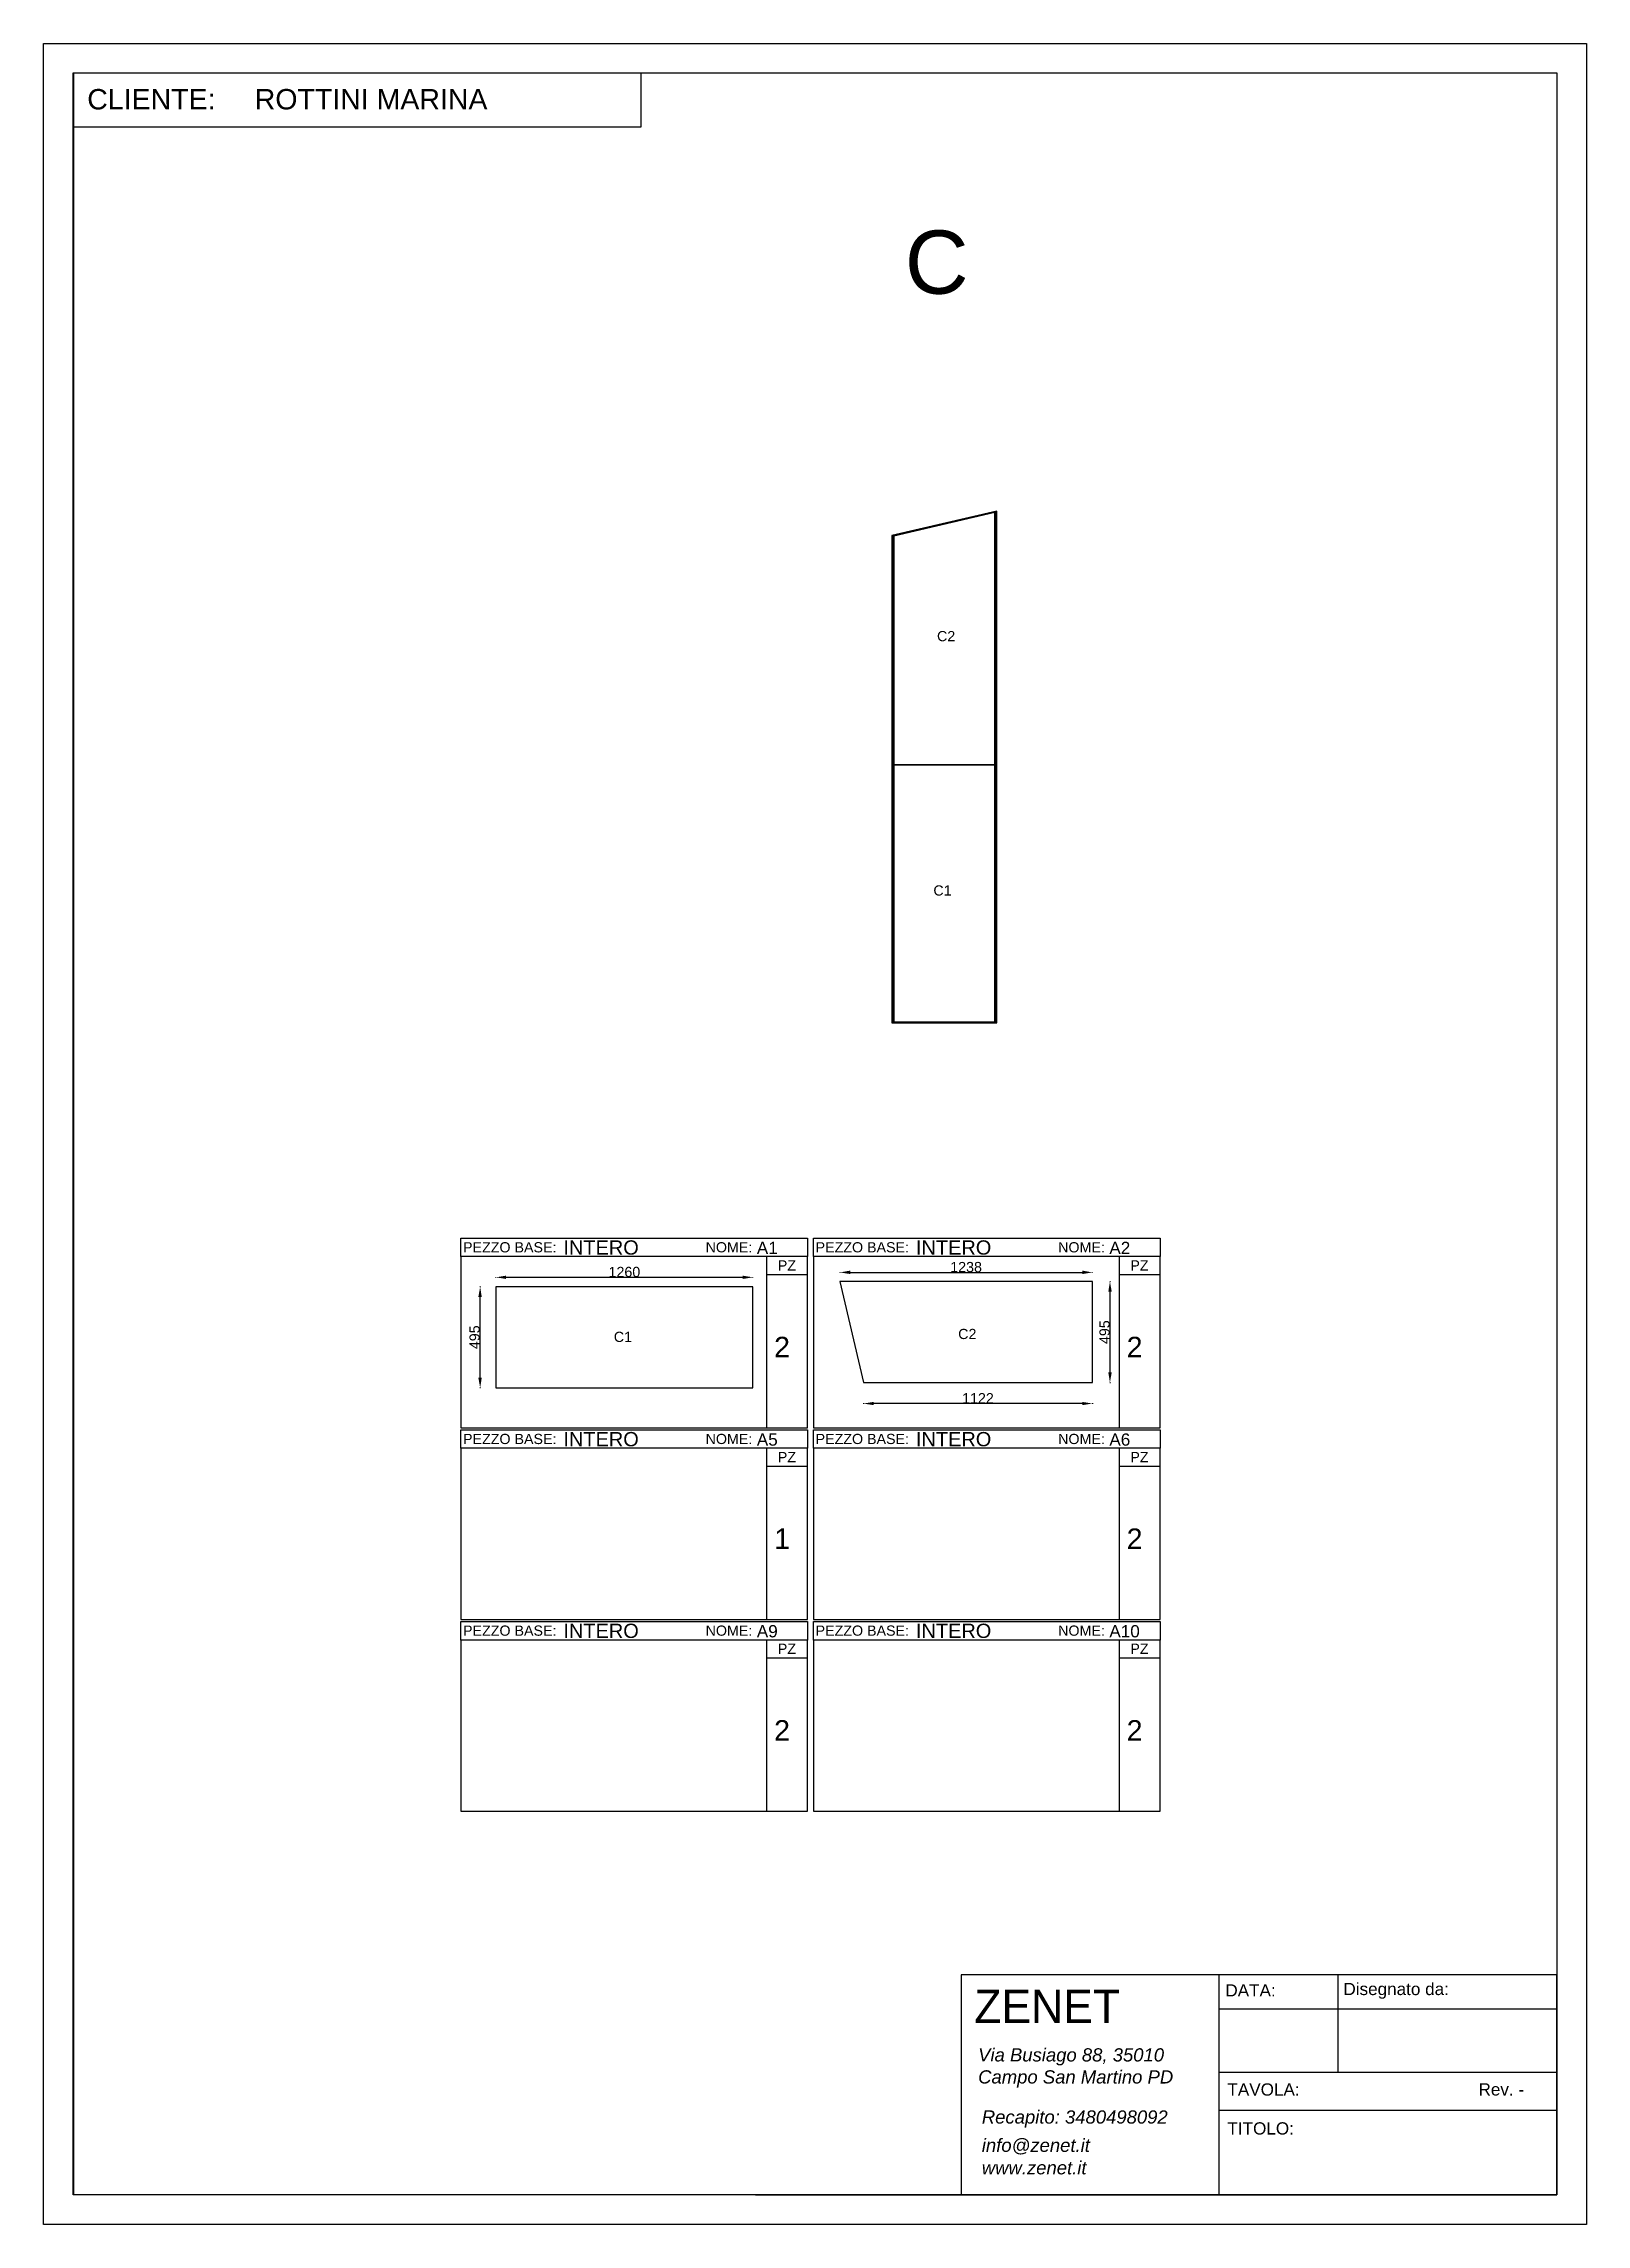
# Paper-space layout 'C' of a CAD drawing. Header units: millimetres. Extents: x 5 to 215, y -67 to 230.
# The model-space entities are those that its viewports show. They can reach past a viewport. Long polylines and large blocks are cut down to what shows.
import ezdxf

# ---------------------------------------------------------------- set-up
doc = ezdxf.new("R2010")
doc.units = ezdxf.units.MM
for name, color, linetype in [('- QUOTE', 7, 'Continuous'), ('DISTINTA PRODUZIONE', 7, 'Continuous'), ('FINESTRA', 7, 'Continuous'), ('NOTE TECNICHE', 7, 'Continuous'), ('OFFSET', 2, 'Continuous'), ('PERIMETRO', 1, 'Continuous')]:
    doc.layers.add(name, color=color, linetype=linetype)
doc.layers.add('PEZZI SU MISURA', color=7, linetype='Continuous', true_color=0xbb1e10)
doc.layers.add('TABELLE TAGLIO', color=7, linetype='Continuous', true_color=0x7f868a)
doc.styles.get("Standard").update_dxf_attribs({"font": 'arial.ttf'})
doc.dimstyles.new('ISO-25', dxfattribs={"dimtxt": 50, "dimasz": 50, "dimexe": 1.25, "dimexo": 0.625, "dimtad": 1, "dimdec": 0, "dimtxsty": 'Standard', "dimcen": 2.5, "dimadec": 0, "dimazin": 0, "dimtfac": 1, "dimtdec": 0, "dimtmove": 0, "dimatfit": 3, "dimfxl": 1, "dimfxlon": 1, "dimarcsym": 0})

# ---------------------------------------------------------------- blocks, each defined once
blk = doc.blocks.new('LOGO ZENET CARTIGLIO')
at = {"insert": (-16.88, 18.82), "char_height": 7.0177, "attachment_point": 1}
blk.add_mtext_dynamic_manual_height_columns('{\\fBell MT|b0|i0|c0|p18;ZENET}', width=33.7069, gutter_width=164.16, heights=[0], dxfattribs=at)
blk = doc.blocks.new('TABELLA PEZZI')
at = {"layer": 'TABELLE TAGLIO'}
for points in [[(0, 0), (0, 90), (1700, 90), (1700, 0), (0, 0)], [(1500, -840), (1700, -840), (1700, 0), (1500, 0)], [(1700, -89), (1500, -89)]]:
    blk.add_lwpolyline(points, dxfattribs=at)
blk.add_lwpolyline([(0, -840), (1500, -840), (1500, 0), (0, 0)], close=True, dxfattribs=at)
for tag, p, height in [('DERIVAZIONE', (503, 10), 70), ('NOME', (1451, 13), 60), ('QUANTITA', (1536, -493), 100)]:
    blk.add_attdef(tag, p, '', height=height)
for s, p in [('PEZZO BASE:', (11, 21)), ('NOME:', (1200, 21)), ('PZ', (1554, -68))]:
    blk.add_text(s, height=50, dxfattribs=at).set_placement(p)
blk = doc.blocks.new('*D126')
at = {"layer": '- QUOTE', "color": 0, "lineweight": -2, "transparency": 16777216}
for p, q in [((-49382, -9201), (-49385, -9201)), ((-49383, -9646), (-49383, -9251)), ((-49382, -9696), (-49385, -9696))]:
    blk.add_line(p, q, dxfattribs=at)
at = {"layer": '- QUOTE', "color": 0, "transparency": 16777216}
for points in [[(-49392, -9251), (-49375, -9251), (-49383, -9201)], [(-49392, -9646), (-49375, -9646), (-49383, -9696)]]:
    blk.add_solid(points, dxfattribs=at)
at = {"layer": 'Defpoints', "color": 0, "transparency": 16777216}
for p in [(-49383, -9201), (-49306, -9201), (-49306, -9696)]:
    blk.add_point(p, dxfattribs=at)
at = {"layer": '- QUOTE', "color": 0, "transparency": 16777216, "insert": (-49410, -9448), "char_height": 50, "attachment_point": 5, "rotation": 90}
blk.add_mtext('495', dxfattribs=at)
blk = doc.blocks.new('*D127')
at = {"layer": '- QUOTE', "color": 0, "lineweight": -2, "transparency": 16777216}
for p, q in [((-49306, -9155), (-49306, -9153)), ((-49256, -9154), (-48096, -9154)), ((-48046, -9155), (-48046, -9153))]:
    blk.add_line(p, q, dxfattribs=at)
at = {"layer": '- QUOTE', "color": 0, "transparency": 16777216}
for points in [[(-49256, -9146), (-49256, -9162), (-49306, -9154)], [(-48096, -9146), (-48096, -9162), (-48046, -9154)]]:
    blk.add_solid(points, dxfattribs=at)
at = {"layer": 'Defpoints', "color": 0, "transparency": 16777216}
for p in [(-48046, -9154), (-49306, -9201), (-48046, -9201)]:
    blk.add_point(p, dxfattribs=at)
at = {"layer": '- QUOTE', "color": 0, "transparency": 16777216, "insert": (-48676, -9128), "char_height": 50, "attachment_point": 5}
blk.add_mtext('1260', dxfattribs=at)
blk = doc.blocks.new('*D128')
at = {"layer": '- QUOTE', "color": 0, "lineweight": -2, "transparency": 16777216}
for p, q in [((-47619, -9131), (-47619, -9128)), ((-47569, -9130), (-46432, -9130)), ((-46382, -9131), (-46382, -9128))]:
    blk.add_line(p, q, dxfattribs=at)
at = {"layer": '- QUOTE', "color": 0, "transparency": 16777216}
for points in [[(-47569, -9121), (-47569, -9138), (-47619, -9130)], [(-46432, -9121), (-46432, -9138), (-46382, -9130)]]:
    blk.add_solid(points, dxfattribs=at)
at = {"layer": 'Defpoints', "color": 0, "transparency": 16777216}
for p in [(-47619, -9175), (-46382, -9130), (-46382, -9175)]:
    blk.add_point(p, dxfattribs=at)
at = {"layer": '- QUOTE', "color": 0, "transparency": 16777216, "insert": (-47001, -9104), "char_height": 50, "attachment_point": 5}
blk.add_mtext('1238', dxfattribs=at)
blk = doc.blocks.new('*D129')
at = {"layer": '- QUOTE', "color": 0, "lineweight": -2, "transparency": 16777216}
for p, q in [((-46297, -9175), (-46294, -9175)), ((-46296, -9225), (-46296, -9620)), ((-46297, -9670), (-46294, -9670))]:
    blk.add_line(p, q, dxfattribs=at)
at = {"layer": '- QUOTE', "color": 0, "transparency": 16777216}
for points in [[(-46304, -9225), (-46287, -9225), (-46296, -9175)], [(-46304, -9620), (-46287, -9620), (-46296, -9670)]]:
    blk.add_solid(points, dxfattribs=at)
at = {"layer": 'Defpoints', "color": 0, "transparency": 16777216}
for p in [(-46382, -9175), (-46382, -9670), (-46296, -9670)]:
    blk.add_point(p, dxfattribs=at)
at = {"layer": '- QUOTE', "color": 0, "transparency": 16777216, "insert": (-46322, -9423), "char_height": 50, "attachment_point": 5, "rotation": 90}
blk.add_mtext('495', dxfattribs=at)
blk = doc.blocks.new('*D130')
at = {"layer": '- QUOTE', "color": 0, "lineweight": -2, "transparency": 16777216}
for p, q in [((-47504, -9772), (-47504, -9774)), ((-46432, -9773), (-47454, -9773)), ((-46382, -9772), (-46382, -9774))]:
    blk.add_line(p, q, dxfattribs=at)
at = {"layer": '- QUOTE', "color": 0, "transparency": 16777216}
for points in [[(-47454, -9765), (-47454, -9781), (-47504, -9773)], [(-46432, -9765), (-46432, -9781), (-46382, -9773)]]:
    blk.add_solid(points, dxfattribs=at)
at = {"layer": 'Defpoints', "color": 0, "transparency": 16777216}
for p in [(-47504, -9670), (-46382, -9670), (-47504, -9773)]:
    blk.add_point(p, dxfattribs=at)
at = {"layer": '- QUOTE', "color": 0, "transparency": 16777216, "insert": (-46943, -9747), "char_height": 50, "attachment_point": 5}
blk.add_mtext('1122', dxfattribs=at)

msp = doc.modelspace()

# ---------------------------------------------------------------- linework, layer by layer
msp.add_lwpolyline([(-51376.9, -13652), (-44102.8, -13652), (-44102.8, -3245), (-51376.9, -3245)], close=True)
at = {"layer": 'FINESTRA'}
msp.add_lwpolyline([(-51376.9, -3245), (-48596, -3245), (-48596, -3513.6), (-51376.9, -3513.6)], close=True, dxfattribs=at)
at = {"layer": 'OFFSET'}
msp.add_lwpolyline([(-46855.2, -5402.2), (-47360.2, -5519.8), (-47360.2, -7900.9), (-46855.2, -7900.9)], close=True, dxfattribs=at)
at = {"layer": 'PERIMETRO'}
msp.add_lwpolyline([(-46850.2, -5395.9), (-47365.2, -5515.9), (-47365.2, -7905.9), (-46850.2, -7905.9)], close=True, dxfattribs=at)
at = {"layer": 'PEZZI SU MISURA'}
for points in [[(-47355.1, -6640.9), (-46860.1, -6640.9), (-46860.1, -5403.3), (-47355.1, -5518.6), (-47355.1, -6640.9)], [(-47355.1, -7900.9), (-46860.1, -7900.9), (-46860.1, -6640.9), (-47355.1, -6640.9), (-47355.1, -7900.9)], [(-46381.8, -9670), (-46381.8, -9175), (-47619.4, -9175), (-47504, -9670), (-46381.8, -9670)], [(-48046.2, -9695.6), (-48046.2, -9200.6), (-49306.2, -9200.6), (-49306.2, -9695.6), (-48046.2, -9695.6)]]:
    msp.add_lwpolyline(points, dxfattribs=at)

# ---------------------------------------------------------------- block references
at = {"layer": 'TABELLE TAGLIO'}
for p, values in [((-49477.9, -9052.7), {'QUANTITA': '2', 'DERIVAZIONE': 'INTERO', 'NOME': 'A1'}), ((-47749.8, -9052.7), {'QUANTITA': '2', 'DERIVAZIONE': 'INTERO', 'NOME': 'A2'}), ((-49477.9, -9992.7), {'QUANTITA': '1', 'DERIVAZIONE': 'INTERO', 'NOME': 'A5'}), ((-47749.8, -9992.7), {'QUANTITA': '2', 'DERIVAZIONE': 'INTERO', 'NOME': 'A6'}), ((-49477.9, -10932.7), {'QUANTITA': '2', 'DERIVAZIONE': 'INTERO', 'NOME': 'A9'}), ((-47749.8, -10932.7), {'QUANTITA': '2', 'DERIVAZIONE': 'INTERO', 'NOME': 'A10'})]:
    msp.add_blockref('TABELLA PEZZI', p, dxfattribs=at).add_auto_attribs(values)

# ---------------------------------------------------------------- texts
at = {"layer": 'DISTINTA PRODUZIONE', "char_height": 50, "attachment_point": 1}
for s, insert in [('C2', (-47143.6, -5984.5)), ('C1', (-47161.3, -7231.8)), ('C2', (-47039.8, -9406.8)), ('C1', (-48727.9, -9421))]:
    msp.add_mtext_dynamic_manual_height_columns(s, width=389.083, gutter_width=1550.9, heights=[0], dxfattribs=dict(at, insert=insert))
at = {"layer": 'FINESTRA', "char_height": 100, "attachment_point": 1}
for s, width, insert in [('CLIENTE:', 1075.057, (-51309, -3326.3)), ('ROTTINI MARINA', 5202.875, (-50487.9, -3326.2))]:
    msp.add_mtext_dynamic_manual_height_columns(s, width=width, gutter_width=1550.9, heights=[0], dxfattribs=dict(at, insert=insert))
at = {"layer": 'NOTE TECNICHE', "insert": (-47301.5, -4020.1), "char_height": 310.2, "attachment_point": 1}
msp.add_mtext_dynamic_manual_height_columns('C', width=1434.859, gutter_width=1550.9, heights=[0], dxfattribs=at)

# ---------------------------------------------------------------- dimensions: what is measured, and where the dimension line sits
at = {"layer": '- QUOTE'}
for base, p1, p2, picture, middle in [((-46381.8, -9129.7), (-47619.4, -9175), (-46381.8, -9175), '*D128', (-47000.6, -9103.6)), ((-48046.2, -9153.9), (-49306.2, -9200.6), (-48046.2, -9200.6), '*D127', (-48676.2, -9127.8)), ((-47504, -9772.9), (-46381.8, -9670), (-47504, -9670), '*D130', (-46942.9, -9747.2))]:
    dim = msp.add_linear_dim(base=base, p1=p1, p2=p2, dimstyle='ISO-25', dxfattribs=at)
    dim.commit()
    dim.dimension.update_dxf_attribs({"geometry": picture, "text_midpoint": middle})
for base, p1, p2, picture, middle in [((-46295.6, -9670), (-46381.8, -9175), (-46381.8, -9670), '*D129', (-46321.7, -9422.5)), ((-49383.4, -9200.6), (-49306.2, -9695.6), (-49306.2, -9200.6), '*D126', (-49409.6, -9448.1))]:
    dim = msp.add_linear_dim(base=base, p1=p1, p2=p2, angle=90, dimstyle='ISO-25', dxfattribs=at)
    dim.commit()
    dim.dimension.update_dxf_attribs({"geometry": picture, "text_midpoint": middle})

psp = doc.layouts.new('C')

# ---------------------------------------------------------------- linework, layer by layer
for p, q in [((181.49, -33.24), (181.49, -46.51)), ((165.36, -37.87), (211.33, -37.87)), ((165.36, -46.51), (211.33, -46.51)), ((165.36, -51.7), (211.33, -51.7)), ((102.21, -63.24), (211.33, -63.24))]:
    psp.add_line(p, q)
for points in [[(5.33, -67.24), (5.33, 229.76), (215.33, 229.76), (215.33, -67.24), (5.33, -67.24)], [(211.33, -63.24), (211.33, -33.24), (130.22, -33.24), (130.22, -63.24)], [(165.36, -63.24), (165.36, -33.24)]]:
    psp.add_lwpolyline(points)
psp.add_lwpolyline([(9.33, -63.24), (9.33, 225.76), (211.33, 225.76), (211.33, -63.24)], close=True)

# ---------------------------------------------------------------- block references
at = {"xscale": 0.64512, "yscale": 0.64512, "zscale": 0.64512}
psp.add_blockref('LOGO ZENET CARTIGLIO', (142.9, -47.43), dxfattribs=at)

# ---------------------------------------------------------------- texts
at = {"attachment_point": 1}
for s, width, heights, insert, char_height in [('DATA:', 29.2062, [0], (166.19, -34.54), 1.666), ('Disegnato da: ', 29.2062, [0], (182.26, -34.35), 1.6658), ('{\\fArial|b0|i1|c0|p34;Via Busiago 88, 35010 \\PCampo San Martino PD}', 87.1655, [0], (132.54, -43.26), 1.8), ('TAVOLA:', 29.2062, [0], (166.47, -48.04), 1.666), ('Rev. -', 29.2062, [0], (200.65, -48.03), 1.666), ('{\\fArial|b0|i1|c0|p34;Recapito: 3480498092}', 87.1655, [3.42], (133.04, -51.72), 1.8), ('TITOLO:', 29.2062, [0], (166.47, -53.34), 1.666), ('{\\fArial|b0|i1|c0|p34;info@zenet.it}', 87.1655, [3.42], (133.04, -55.57), 1.8), ('{\\fArial|b0|i1|c0|p34;www.zenet.it}', 87.1655, [3.42], (133.04, -58.63), 1.8)]:
    psp.add_mtext_dynamic_manual_height_columns(s, width=width, gutter_width=8.33, heights=heights, dxfattribs=dict(at, insert=insert, char_height=char_height))

# ---------------------------------------------------------------- viewports
at = {"layer": '0'}
psp.add_viewport(center=(110.33, 81.26), size=(202, 289), view_center_point=(-47741.69, -8450.96), view_height=10407.02, dxfattribs=at)

doc.saveas('drawing.dxf')
